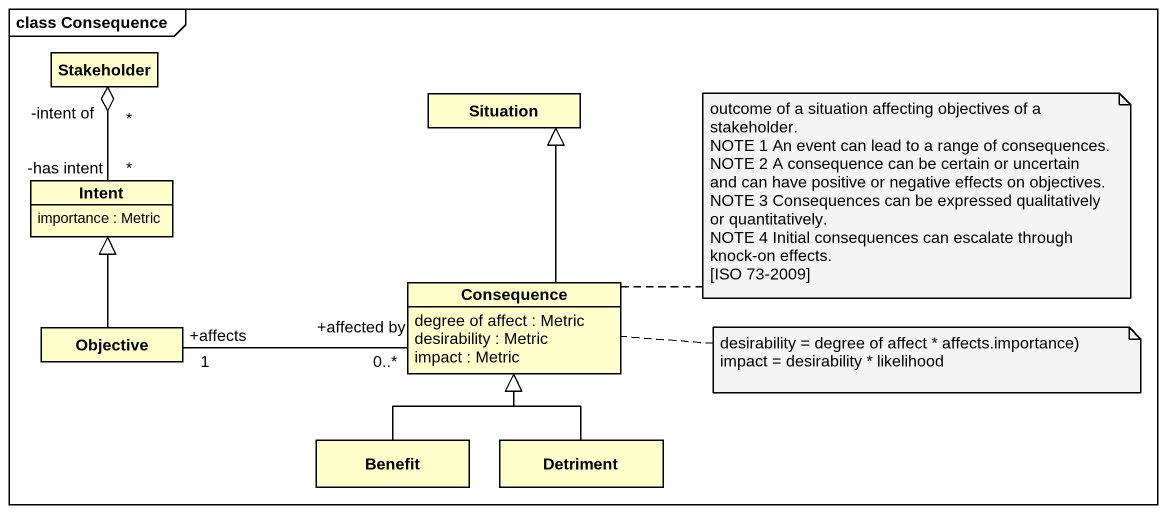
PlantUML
@startuml
mainframe class Consequence
hide circle
hide empty members
class Stakeholder
class Situation
class Intent {
  importance : Metric
}
class Consequence {
  degree of affect : Metric
  desirability : Metric
  impact : Metric
}
class Objective
class Benefit
class Detriment
Stakeholder "-intent of\n*" o-- "-has intent\n*" Intent
Consequence -up-|> Situation
Consequence "+affected by\n0..*" -left- "+affects\n1" Objective
Objective -up-|> Intent
Benefit -up-|> Consequence
Detriment -up-|> Consequence
note right of Consequence
  outcome of a situation affecting objectives of a stakeholder.
  NOTE 1 An event can lead to a range of consequences.
  NOTE 2 A consequence can be certain or uncertain
  and can have positive or negative effects on objectives.
  NOTE 3 Consequences can be expressed qualitatively
  or quantitatively.
  NOTE 4 Initial consequences can escalate through
  knock-on effects.
  [ISO 73-2009]
end note
note right of Consequence
  desirability = degree of affect * affects.importance)
  impact = desirability * likelihood
end note
@enduml
